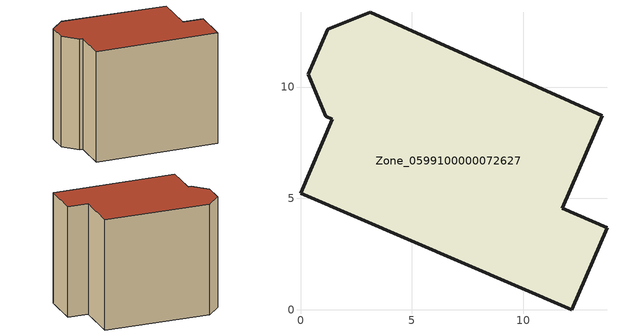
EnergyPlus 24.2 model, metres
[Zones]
Zone_0599100000072627
 floor ground (C_G): 11.74,4.55 13.75,3.68 12.17,0 0,5.23 1.42,8.55 1.13,8.68 0.34,10.58 1.22,12.6 3.13,13.36 13.53,8.71 z0
 wall outside (C_F): 1.22,12.6 0.34,10.58 1.13,8.68 1.42,8.55 0,5.23 12.17,0 13.75,3.68 11.74,4.55 13.53,8.71 3.13,13.36 1.22,12.6 z0:12.09
 roof outside (C_R): 13.53,8.71 3.13,13.36 1.22,12.6 0.34,10.58 1.13,8.68 1.42,8.55 0,5.23 12.17,0 13.75,3.68 11.74,4.55 z12.09
[BUILDING]
Pand.0599100000072627: North Axis=0; Terrain=City; Loads Convergence Tolerance Value=0.04; Temperature Convergence Tolerance Value=0.4; Solar Distribution=FullExterior; Maximum Number of Warmup Days=25; Minimum Number of Warmup Days=1
[Site:Location]
Rotterdam.The.Hague.AP_ZH_NLD Design_Conditions: Latitude=51.96; Longitude=4.45; Time Zone=1; Elevation=-4.5
[SITE:GROUNDTEMPERATURE:BUILDINGSURFACE]
18, 18, 18, 18, 18, 18, 18, 18, 18, 18, 18, 18
[MATERIAL] Thermal Absorptance=0.9; Solar Absorptance=0.7; Visible Absorptance=0.7
Name | Roughness | Thickness | Conductivity | Density | Specific Heat
G.TC.1946 | MediumSmooth | 0.15 | 1 | 540 | 1210
F.TC.1946 | Rough | 0.3 | 0.857143 | 1920 | 840
R.TC.1946 | MediumRough | 0.2 | 0.909091 | 1500 | 1000
[CONSTRUCTION]
C_G: G.TC.1946
C_F: F.TC.1946
C_R: R.TC.1946
[ZONE]
Zone_0599100000072627: Type=1; Multiplier=1; Ceiling Height=Autocalculate; Volume=Autocalculate; Floor Area=autocalculate; Part of Total Floor Area=Yes
[ZONEINFILTRATION:DESIGNFLOWRATE]
Infil_Zone_0599100000072627: Zone or ZoneList or Space or SpaceList=Zone_0599100000072627; Schedule=AlwaysOn; Design Flow Rate Calculation Method=Flow/Area; Flow Rate per Floor Area=0.003; Constant Term Coefficient=1; Temperature Term Coefficient=0; Velocity Term Coefficient=0; Velocity Squared Term Coefficient=0
[HVACTEMPLATE:ZONE:IDEALLOADSAIRSYSTEM]
Zone_0599100000072627: Maximum Heating Supply Air Temperature=50; Minimum Cooling Supply Air Temperature=13; Maximum Heating Supply Air Humidity Ratio=0.0156; Minimum Cooling Supply Air Humidity Ratio=0.0077; Heating Limit=NoLimit; Cooling Limit=NoLimit; Dehumidification Control Type=ConstantSensibleHeatRatio; Cooling Sensible Heat Ratio=0.7; Dehumidification Setpoint=60; Humidification Control Type=None; Humidification Setpoint=30; Outdoor Air Method=None; Outdoor Air Flow Rate per Person=0.00944; Outdoor Air Flow Rate per Zone Floor Area=0; Outdoor Air Flow Rate per Zone=0; Demand Controlled Ventilation Type=None; Outdoor Air Economizer Type=NoEconomizer; Heat Recovery Type=None; Sensible Heat Recovery Effectiveness=0.7; Latent Heat Recovery Effectiveness=0.65
[ZONECONTROL:THERMOSTAT]
ThermostatControl_Zone_0599100000072627: Zone or ZoneList=Zone_0599100000072627; Control Type Schedule=DualSetpointControlType; Control 1=Thermostat_Zone_0599100000072627; Temperature Difference Between Cutout And Setpoint=0
[THERMOSTATSETPOINT:DUALSETPOINT]
Thermostat_Zone_0599100000072627: Heating Setpoint Temperature Schedule=HeatingSetpoint_Zone_0599100000072627; Cooling Setpoint Temperature Schedule=CoolingSetpoint_Zone_0599100000072627
[SCHEDULE:COMPACT]
HeatingSetpoint_Zone_0599100000072627: Through: 12/31, For: AllDays, Until: 24:00, 21
CoolingSetpoint_Zone_0599100000072627: Through: 12/31, For: AllDays, Until: 24:00, 24
DualSetpointControlType: Through: 12/31, For: AllDays, Until: 24:00, 4
AlwaysOn: Through: 12/31, For: AllDays, Until: 24:00, 1
